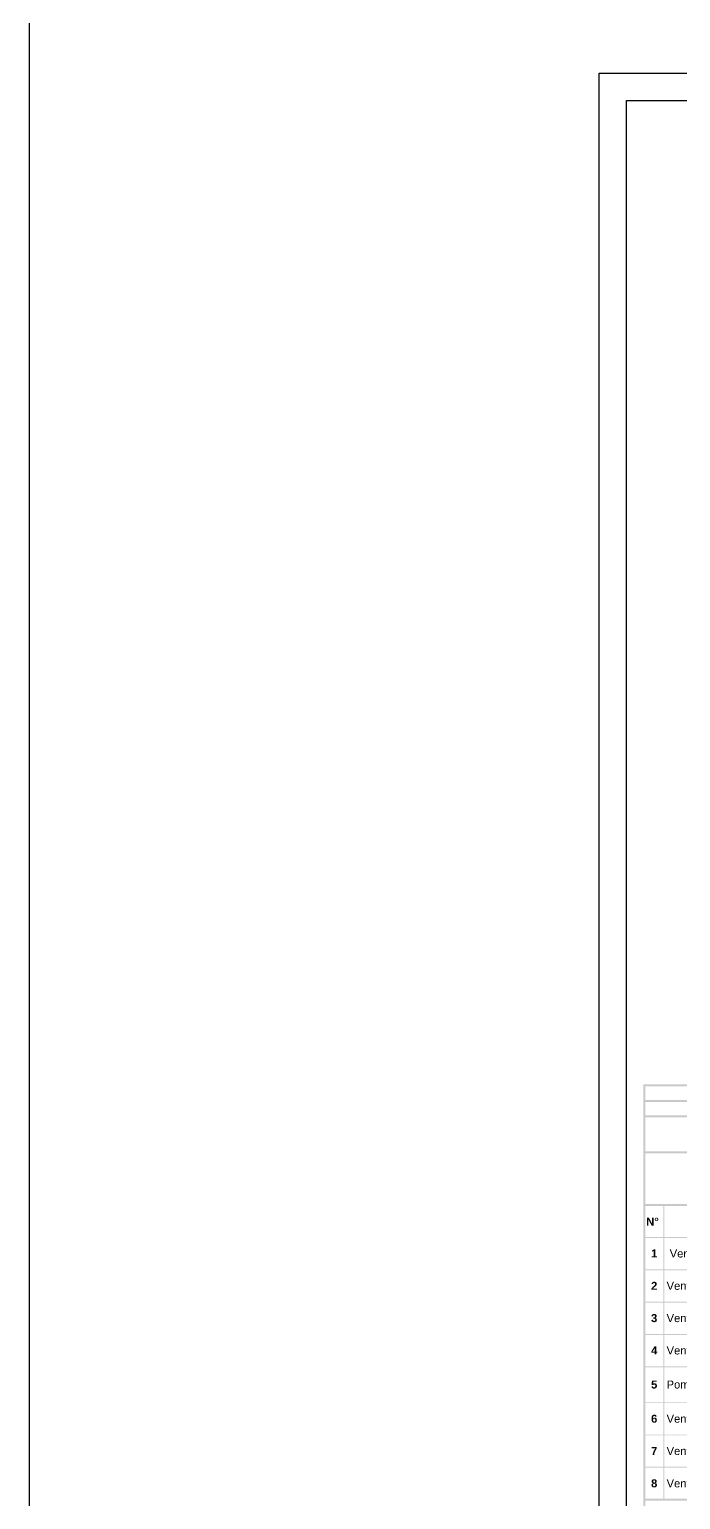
# Model space of a CAD drawing. Header units: millimetres. Extents: x 61345 to 69644, y 9491 to 29385.
# Drawn here: x 61345 to 62900, y 11316 to 14826 of the extents above; entities that cross this region are included whole.
import ezdxf

# ---------------------------------------------------------------- set-up
doc = ezdxf.new("R2010")
doc.units = ezdxf.units.MM
doc.layers.add('PDF _Remplissages de solides', color=7, linetype='Continuous')
doc.layers.add('PDF _Texte', color=7, linetype='Continuous')
doc.styles.add('PDF Arial', font='arial.ttf')
doc.styles.add('PDF Arial Bold', font='arialbd.ttf')

msp = doc.modelspace()

# ---------------------------------------------------------------- linework, layer by layer
at = {"color": 3, "linetype": 'ByBlock'}
msp.add_lwpolyline([(69644, 9491.3), (61345, 9491.3), (61345, 29385.2), (69644, 29385.2)], close=True, dxfattribs=at)
msp.add_lwpolyline([(68295.4, 14721.6), (68295.4, 10730.6), (62705.4, 10730.6), (62705.4, 14721.6)], close=True)
msp.add_lwpolyline([(62770.4, 11111.6), (62770.4, 14656.6), (68230.4, 14656.6), (68230.4, 11111.6)])
at = {"layer": 'PDF _Remplissages de solides', "lineweight": 35, "transparency": 33554559}
for points in [[(62810.6, 11226.1), (62815.2, 11226.1), (62810.6, 12307.1), (62815.2, 12307.1)], [(62815.2, 12302.5), (64114.4, 12302.5), (62815.2, 12307.1), (64114.4, 12307.1)], [(62815.2, 12265.6), (64114.4, 12265.6), (62815.2, 12270.3), (64114.4, 12270.3)], [(62815.2, 12228.8), (63450.2, 12228.8), (62815.2, 12233.4), (63450.2, 12233.4)], [(62815.2, 12142.9), (64114.4, 12142.9), (62815.2, 12147.6), (64114.4, 12147.6)], [(62815.2, 12016.8), (64114.4, 12016.8), (62815.2, 12021.4), (64114.4, 12021.4)], [(62858.5, 11318.3), (62860.8, 11318.3), (62858.5, 12016.8), (62860.8, 12016.8)], [(62815.2, 11940.8), (64109.8, 11940.8), (62815.2, 11943.1), (64109.8, 11943.1)], [(62815.2, 11863.6), (64109.8, 11863.6), (62815.2, 11865.9), (64109.8, 11865.9)], [(62815.2, 11786.4), (64109.8, 11786.4), (62815.2, 11788.8), (64109.8, 11788.8)], [(62815.2, 11709.3), (64109.8, 11709.3), (62815.2, 11711.6), (64109.8, 11711.6)], [(62815.2, 11632.1), (64109.8, 11632.1), (62815.2, 11634.5), (64109.8, 11634.5)], [(62815.2, 11546.3), (64109.8, 11546.3), (62815.2, 11548.6), (64109.8, 11548.6)], [(62815.2, 11469.1), (64109.8, 11469.1), (62815.2, 11471.4), (64109.8, 11471.4)], [(62815.2, 11392), (64109.8, 11392), (62815.2, 11394.3), (64109.8, 11394.3)], [(62815.2, 11313.7), (64114.4, 11313.7), (62815.2, 11318.3), (64114.4, 11318.3)]]:
    msp.add_solid(points, dxfattribs=at)

# ---------------------------------------------------------------- texts
at = {"layer": 'PDF _Texte', "attachment_point": 7}
for s, insert, char_height, style in [('N°', (62817.6, 11970.2), 19.1, 'PDF Arial Bold'), ('{\\fArial|b1|i0|c0|p34;\\C1;1}    Ventilateur de gaine AN, 1200 m3/h', (62829.2, 11888.3), 19.102, 'PDF Arial'), ('{\\fArial|b1|i0|c0|p34;\\C1;2}   Ventilateur de gaine EXT, 900 m3/h', (62829.2, 11811.1), 19.102, 'PDF Arial'), ('{\\fArial|b1|i0|c0|p34;\\C1;3}   Ventilateur de gaine VMC, 1140 m3/h', (62829.2, 11734), 19.102, 'PDF Arial'), ('{\\fArial|b1|i0|c0|p34;\\C1;4}   Ventilateur de gaine AN, 900 m3/h', (62829.2, 11656.8), 19.102, 'PDF Arial'), ('{\\fArial|b1|i0|c0|p34;\\C1;5}   Pompe récupérateur enthalpique', (62829.2, 11575.4), 19.102, 'PDF Arial'), ('{\\fArial|b1|i0|c0|p34;\\C1;6 }  Ventilateur de gaine AN, 450 m3/h', (62829.2, 11493.8), 19.102, 'PDF Arial'), ('{\\fArial|b1|i0|c0|p34;\\C1;7}   Ventilateur de gaine pour VMC, 540 m3/h', (62829.2, 11416.7), 19.102, 'PDF Arial'), ('{\\fArial|b1|i0|c0|p34;\\C1;8}   Ventilateur de gaine VMC, 600 m3/h', (62829.2, 11339.5), 19.102, 'PDF Arial')]:
    msp.add_mtext(s, dxfattribs=dict(at, insert=insert, char_height=char_height, style=style))

doc.saveas('drawing.dxf')
